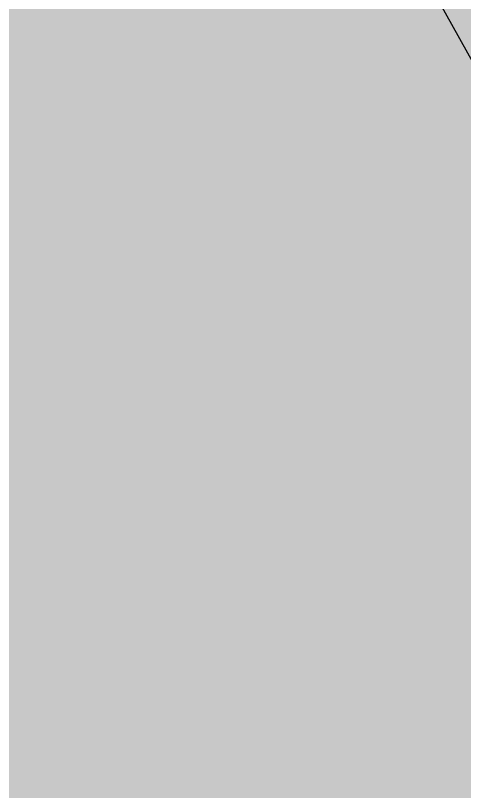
# Model space of a CAD drawing. Header units: millimetres. Extents: x -5841 to 140562, y 1006 to 102310.
# Drawn here: x 101929 to 102873, y 36727 to 38359 of the extents above; entities that cross this region are included whole.
import ezdxf

# ---------------------------------------------------------------- set-up
doc = ezdxf.new("R2010")
doc.units = ezdxf.units.MM
doc.header["$LTSCALE"] = 10
doc.layers.add('PDF18_KD - WALL - LOADBEARING', color=253, linetype='Continuous', true_color=0xc0ab87)
doc.layers.add('PDF18_WALLS', color=7, linetype='Continuous')

msp = doc.modelspace()

# ---------------------------------------------------------------- linework, layer by layer
at = {"layer": 'PDF18_KD - WALL - LOADBEARING', "color": 252, "true_color": 0x939598, "transparency": 33554559}
for points in [[(102789.6, 38901), (102647.8, 38901), (103134.6, 38281.9)], [(102647.8, 38901), (103134.6, 38281.9), (102991.7, 38281.9)], [(103437.3, 37002.4), (102787.5, 36459.5), (102471.1, 36459.5)], [(103759, 37002.4), (103437.3, 37002.4), (102787.5, 36459.5)], [(103588.6, 36907.2), (103232, 36459.5), (102787.5, 36459.5)]]:
    msp.add_solid(points, dxfattribs=at)
at = {"layer": 'PDF18_KD - WALL - LOADBEARING', "color": 7, "true_color": 0xfdfce3, "transparency": 33554559}
for points in [[(102889.1, 38467.1), (96092.6, 38467.1), (103640.5, 37115.6)], [(96092.6, 38467.1), (103640.5, 37115.6), (96206.9, 37115.6)], [(103640.5, 37115.6), (96206.9, 37115.6), (103330.4, 36942.1)], [(96206.9, 37115.6), (103330.4, 36942.1), (96221.8, 36942.1)], [(96221.8, 36942.1), (103307.1, 36928.3), (96075.7, 36928.3)], [(103330.4, 36942.1), (96221.8, 36942.1), (103307.1, 36928.3)], [(103307.1, 36928.3), (96075.7, 36928.3), (98831.5, 34417)]]:
    msp.add_solid(points, dxfattribs=at)
at = {"layer": 'PDF18_WALLS', "lineweight": 30}
msp.add_lwpolyline([(95768.8, 38413.1), (98256.9, 38753.9), (98985, 38819.5), (100401, 38982.5), (102369.5, 39194.2), (103726.2, 36764.3), (103822.5, 36818.3)], dxfattribs=at)

doc.saveas('drawing.dxf')
